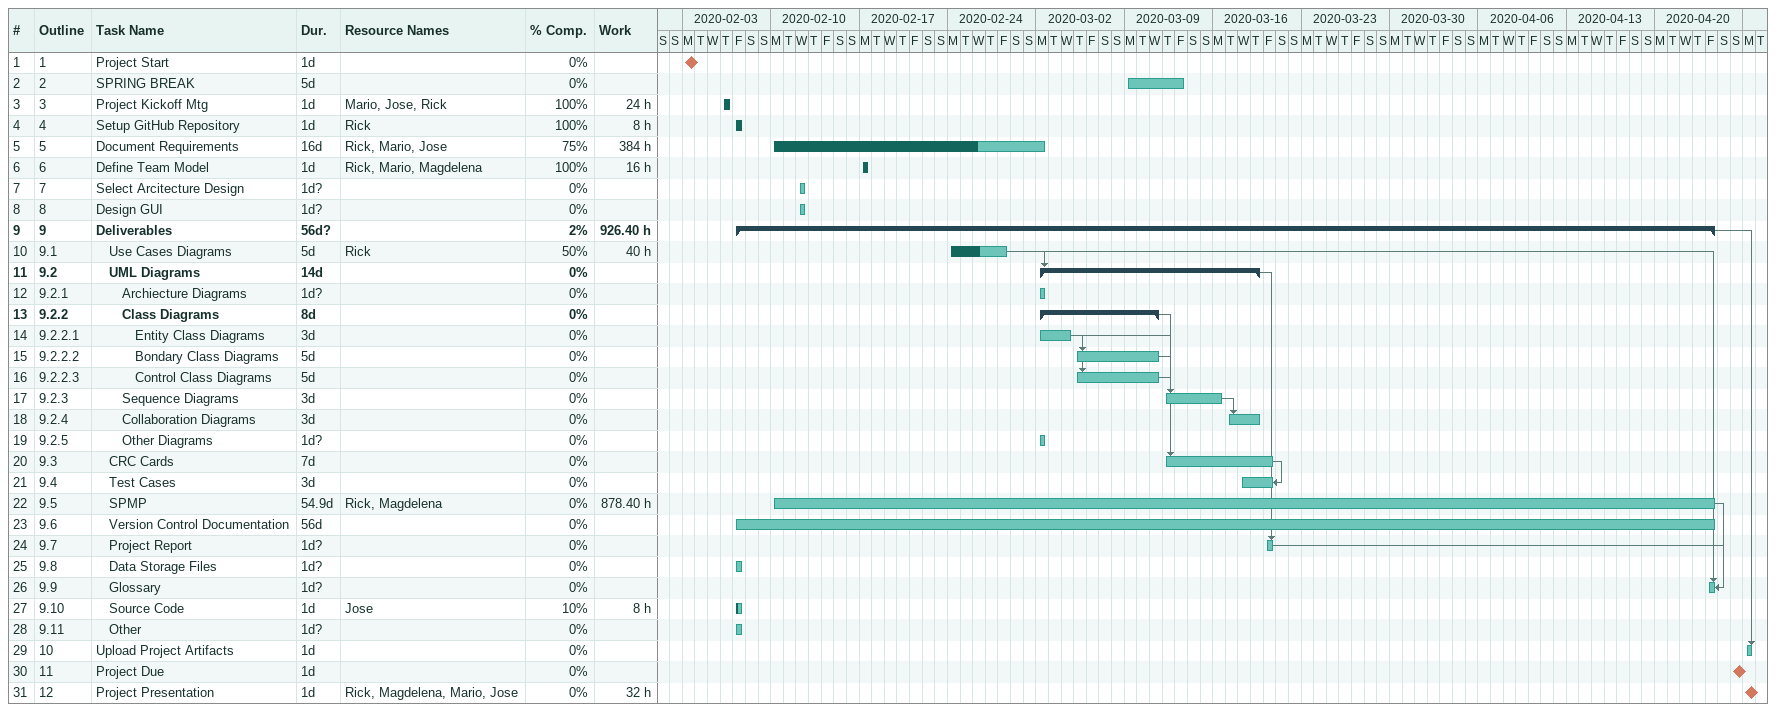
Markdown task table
| ID | WBS | Task | Duration | Start | Finish | Predecessors | Resources | % complete | Work (h) |
|---|---|---|---|---|---|---|---|---|---|
| 1 | 1 | Project Start | 1d | 2020-02-03 | 2020-02-03 |  |  | 0 |  |
| 2 | 2 | SPRING BREAK | 5d | 2020-03-09 | 2020-03-13 |  |  | 0 |  |
| 3 | 3 | Project Kickoff Mtg | 1d | 2020-02-06 | 2020-02-06 |  | Mario, Jose, Rick | 100 | 24 |
| 4 | 4 | Setup GitHub Repository | 1d | 2020-02-07 | 2020-02-07 |  | Rick | 100 | 8 |
| 5 | 5 | Document Requirements | 16d | 2020-02-10 | 2020-03-02 |  | Rick, Mario, Jose | 75 | 384 |
| 6 | 6 | Define Team Model | 1d | 2020-02-17 | 2020-02-17 |  | Rick, Mario, Magdelena | 100 | 16 |
| 7 | 7 | Select Arcitecture Design | 1d? | 2020-02-12 | 2020-02-12 |  |  | 0 |  |
| 8 | 8 | Design GUI | 1d? | 2020-02-12 | 2020-02-12 |  |  | 0 |  |
| 9 | 9 | **Deliverables** | 56d? | 2020-02-07 | 2020-04-24 |  |  | 2 | 926.40 |
| 10 | 9.1 | Use Cases Diagrams | 5d | 2020-02-24 | 2020-02-28 |  | Rick | 50 | 40 |
| 11 | 9.2 | **UML Diagrams** | 14d | 2020-03-02 | 2020-03-19 | 10 |  | 0 |  |
| 12 | 9.2.1 | Archiecture Diagrams | 1d? | 2020-03-02 | 2020-03-02 |  |  | 0 |  |
| 13 | 9.2.2 | **Class Diagrams** | 8d | 2020-03-02 | 2020-03-11 |  |  | 0 |  |
| 14 | 9.2.2.1 | Entity Class Diagrams | 3d | 2020-03-02 | 2020-03-04 |  |  | 0 |  |
| 15 | 9.2.2.2 | Bondary Class Diagrams | 5d | 2020-03-05 | 2020-03-11 | 14 |  | 0 |  |
| 16 | 9.2.2.3 | Control Class Diagrams | 5d | 2020-03-05 | 2020-03-11 | 14 |  | 0 |  |
| 17 | 9.2.3 | Sequence Diagrams | 3d | 2020-03-12 | 2020-03-16 | 13 |  | 0 |  |
| 18 | 9.2.4 | Collaboration Diagrams | 3d | 2020-03-17 | 2020-03-19 | 17 |  | 0 |  |
| 19 | 9.2.5 | Other Diagrams | 1d? | 2020-03-02 | 2020-03-02 |  |  | 0 |  |
| 20 | 9.3 | CRC Cards | 7d | 2020-03-12 | 2020-03-20 | 13, 14, 15, 16 |  | 0 |  |
| 21 | 9.4 | Test Cases | 3d | 2020-03-18 | 2020-03-20 | 20FF |  | 0 |  |
| 22 | 9.5 | SPMP | 54.9d | 2020-02-10 | 2020-04-24 |  | Rick, Magdelena | 0 | 878.40 |
| 23 | 9.6 | Version Control Documentation | 56d | 2020-02-07 | 2020-04-24 |  |  | 0 |  |
| 24 | 9.7 | Project Report | 1d? | 2020-03-20 | 2020-03-20 | 11 |  | 0 |  |
| 25 | 9.8 | Data Storage Files | 1d? | 2020-02-07 | 2020-02-07 |  |  | 0 |  |
| 26 | 9.9 | Glossary | 1d? | 2020-04-24 | 2020-04-24 | 10, 22FF, 24FF |  | 0 |  |
| 27 | 9.10 | Source Code | 1d | 2020-02-07 | 2020-02-07 |  | Jose | 10 | 8 |
| 28 | 9.11 | Other | 1d? | 2020-02-07 | 2020-02-07 |  |  | 0 |  |
| 29 | 10 | Upload Project Artifacts | 1d | 2020-04-27 | 2020-04-27 | 9 |  | 0 |  |
| 30 | 11 | Project Due | 1d | 2020-04-26 | 2020-04-26 |  |  | 0 |  |
| 31 | 12 | Project Presentation | 1d | 2020-04-27 | 2020-04-27 |  | Rick, Magdelena, Mario, Jose | 0 | 32 |
